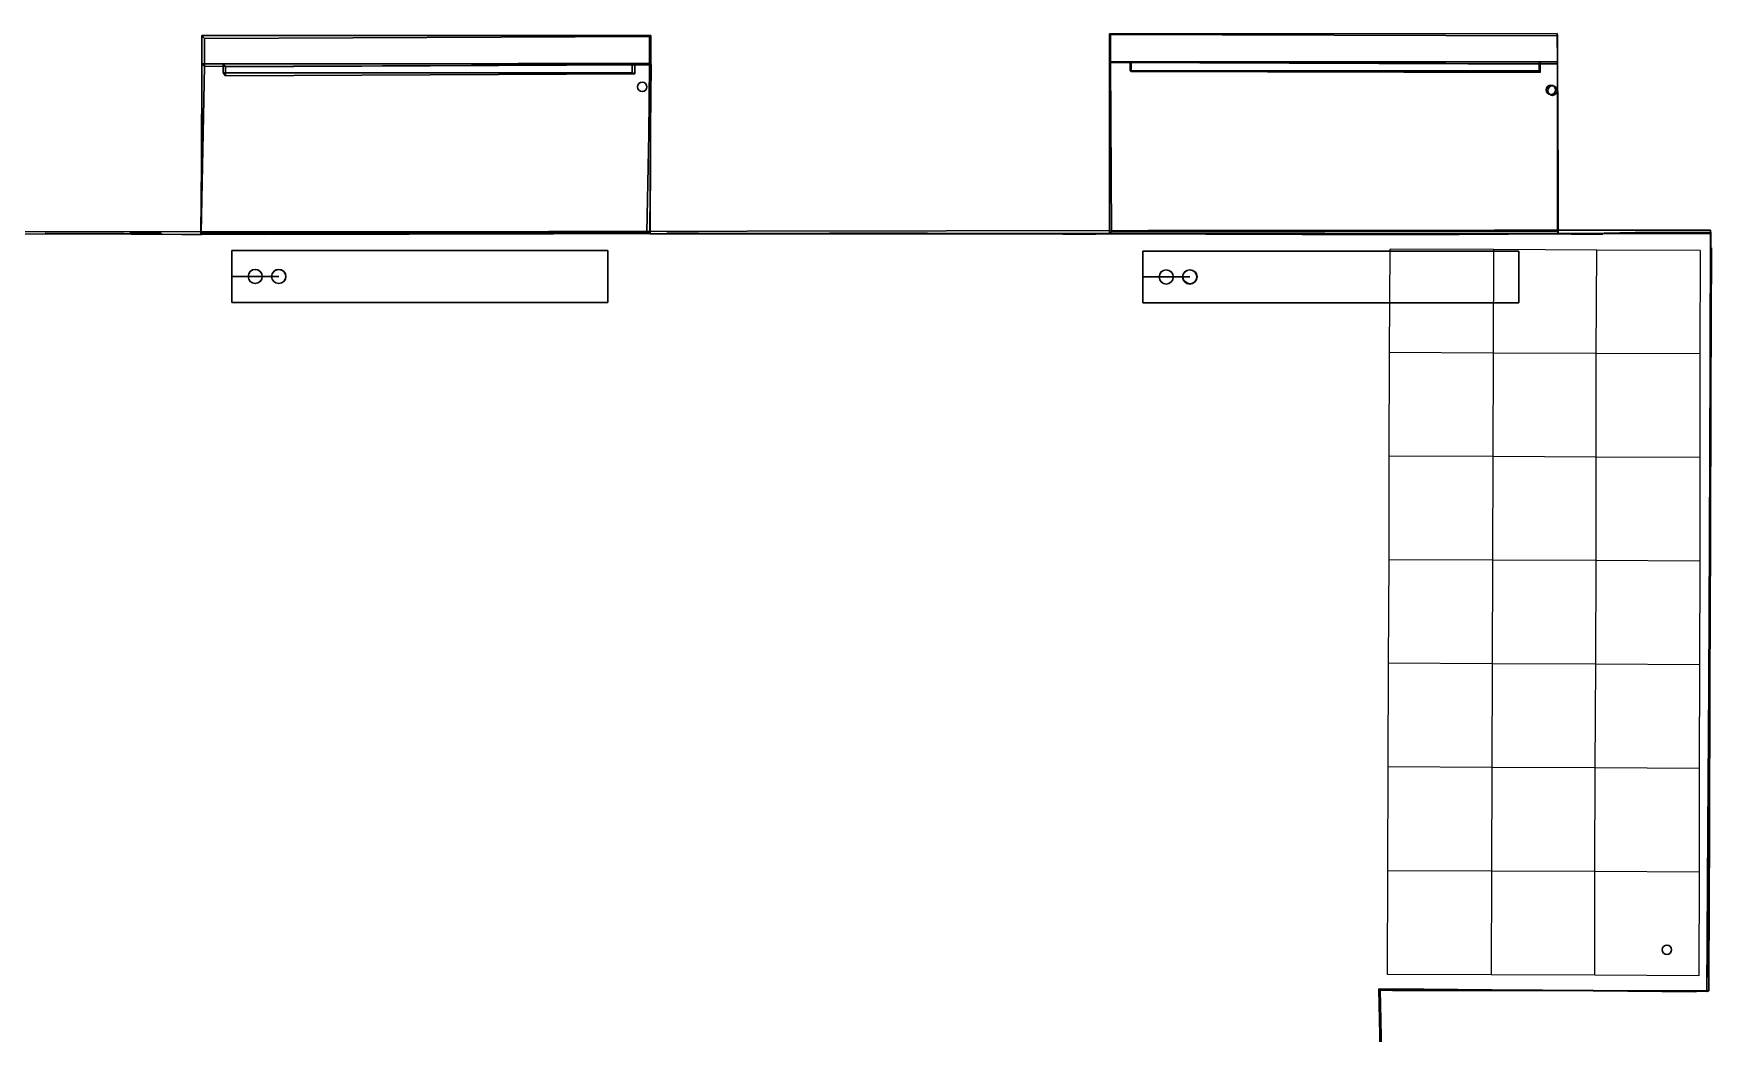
# Model space of a CAD drawing. Header units: millimetres. Extents: x -2075 to 3347, y -4061 to 425.
# Drawn here: x -243 to 3324, y -1701 to 425 of the extents above; entities that cross this region are included whole.
import ezdxf

# ---------------------------------------------------------------- set-up
doc = ezdxf.new("R2010")
doc.units = ezdxf.units.MM
doc.layers.add('LEICA_3DDISTO_SURFACESCAN', color=8, linetype='Continuous')
doc.layers.add('Сан. Тех. выводы', color=140, linetype='Continuous')
for name, color, linetype, lineweight in [('Линия СКАН', 1, 'Continuous', 30), ('Окно РАМА', 32, 'Continuous', 30), ('Подоконник', 30, 'Continuous', 30), ('ПОЛ', 3, 'Continuous', 30), ('ПОТОЛОК', 150, 'Continuous', 30), ('ПРОЕМЫ', 200, 'Continuous', 30), ('Радиатор', 2, 'Continuous', 30), ('Углы- Стены', 7, 'Continuous', 30), ('Электрика', 1, 'Continuous', 30)]:
    doc.layers.add(name, color=color, linetype=linetype, lineweight=lineweight)

msp = doc.modelspace()

# ---------------------------------------------------------------- linework, layer by layer
at = {"layer": 'LEICA_3DDISTO_SURFACESCAN'}
for p, q in [((2639.3, -253.3, 2932.3), (2640.5, -33.2, 2932.7)), ((2860.7, -34.1, 2932.8), (2640.5, -33.2, 2932.7)), ((2860.7, -34.1, 2932.8), (2859.6, -254.3, 2932.6)), ((3080, -35.3, 2931.9), (2860.7, -34.1, 2932.8)), ((3078.9, -255.3, 2931.8), (3080, -35.3, 2931.9)), ((3299.6, -36.3, 2931.6), (3080, -35.3, 2931.9)), ((3321.5, -30.9, 2907.1), (3320.9, -341, 2907)), ((3322.7, -30.6, 115.7), (3321.4, -340.9, 116)), ((3323.2, -30.5, 2598.2), (3321.5, -30.9, 2907.1)), ((3323.2, -30.5, 2598.2), (3321.8, -340.9, 2597.7)), ((3322.2, -30.8, 426.2), (3321.8, -340.9, 426)), ((3323.4, -30.5, 1046.5), (3322.2, -340.9, 1046.5)), ((3322.7, -30.6, 115.7), (3322.2, -30.8, 426.2)), ((3322.2, -30.8, 426.2), (3323, -30.6, 736.2)), ((3323, -30.6, 736.2), (3322.2, -340.9, 736.2)), ((3322.9, -30.6, 1977.4), (3322.2, -340.9, 1977.3)), ((3323.1, -30.6, 1667.2), (3322.3, -340.9, 1667.1)), ((3323.8, -30.4, 1356.9), (3322.5, -340.9, 1356.8)), ((3323.7, -30.4, 2288.2), (3322.5, -340.9, 2287.8)), ((3322.9, -30.6, 1977.4), (3323.7, -30.4, 2288.2)), ((3323.1, -30.6, 1667.2), (3322.9, -30.6, 1977.4)), ((3323, -30.6, 736.2), (3323.4, -30.5, 1046.5)), ((3323.8, -30.4, 1356.9), (3323.1, -30.6, 1667.2)), ((3323.7, -30.4, 2288.2), (3323.2, -30.5, 2598.2)), ((3323.4, -30.5, 1046.5), (3323.8, -30.4, 1356.9)), ((3299.6, -36.3, 2931.6), (3299.3, -256.3, 2932.1)), ((2638.8, -473.4, 2933), (2639.3, -253.3, 2932.3)), ((2859.6, -254.3, 2932.6), (2639.3, -253.3, 2932.3)), ((2859.6, -254.3, 2932.6), (2859.4, -474.4, 2933.4)), ((3078.9, -255.3, 2931.8), (2859.6, -254.3, 2932.6)), ((3299.3, -256.3, 2932.1), (3078.9, -255.3, 2931.8)), ((3079.1, -475.3, 2932.9), (3078.9, -255.3, 2931.8)), ((3299.3, -256.3, 2932.1), (3299.1, -476.3, 2932.8)), ((3321.4, -340.9, 116), (3319.6, -651, 116.7)), ((3321.8, -340.9, 426), (3320.2, -651, 426.4)), ((3320.9, -341, 2907), (3320.3, -651.1, 2907.1)), ((3322.2, -340.9, 736.2), (3320.7, -651.1, 736.4)), ((3320.9, -341, 2907), (3321.8, -340.9, 2597.7)), ((3321.8, -340.9, 2597.7), (3321.1, -651.1, 2597.6)), ((3322.5, -340.9, 2287.8), (3321.1, -651.1, 2287.3)), ((3322.2, -340.9, 1046.5), (3321.2, -651.2, 1046.5)), ((3322.2, -340.9, 1977.3), (3321.4, -651.2, 1977.3)), ((3321.8, -340.9, 426), (3321.4, -340.9, 116)), ((3322.3, -340.9, 1667.1), (3321.5, -651.2, 1667)), ((3322.5, -340.9, 1356.8), (3321.6, -651.2, 1356.8)), ((3321.8, -340.9, 2597.7), (3322.5, -340.9, 2287.8)), ((3322.2, -340.9, 736.2), (3321.8, -340.9, 426)), ((3322.5, -340.9, 2287.8), (3322.2, -340.9, 1977.3)), ((3322.2, -340.9, 1977.3), (3322.3, -340.9, 1667.1)), ((3322.5, -340.9, 1356.8), (3322.2, -340.9, 1046.5)), ((3322.2, -340.9, 1046.5), (3322.2, -340.9, 736.2)), ((3322.3, -340.9, 1667.1), (3322.5, -340.9, 1356.8)), ((2638.4, -693.6, 2933.7), (2638.8, -473.4, 2933)), ((2859.4, -474.4, 2933.4), (2638.8, -473.4, 2933)), ((2859.4, -474.4, 2933.4), (2858.1, -694.6, 2933)), ((3079.1, -475.3, 2932.9), (2859.4, -474.4, 2933.4)), ((3078.5, -695.5, 2933.3), (3079.1, -475.3, 2932.9)), ((3299.1, -476.3, 2932.8), (3079.1, -475.3, 2932.9)), ((3299.1, -476.3, 2932.8), (3298.8, -696.6, 2933.6)), ((3319.6, -651, 116.7), (3318.3, -960.8, 116.9)), ((3320.2, -651, 426.4), (3318.7, -960.9, 426.7)), ((3320.7, -651.1, 736.4), (3319.3, -961.1, 736.5)), ((3320.3, -651.1, 2907.1), (3319.4, -961.1, 2906.8)), ((3319.6, -651, 116.7), (3320.2, -651, 426.4)), ((3321.2, -651.2, 1046.5), (3319.7, -961.1, 1046.6)), ((3321.5, -651.2, 1667), (3319.9, -961.2, 1666.8)), ((3321.4, -651.2, 1977.3), (3320, -961.2, 1977)), ((3321.6, -651.2, 1356.8), (3320.1, -961.2, 1356.7)), ((3320.2, -651, 426.4), (3320.7, -651.1, 736.4)), ((3321.1, -651.1, 2597.6), (3320.2, -961.2, 2597.3)), ((3321.1, -651.1, 2597.6), (3320.3, -651.1, 2907.1)), ((3321.1, -651.1, 2287.3), (3320.5, -961.3, 2287.4)), ((3320.7, -651.1, 736.4), (3321.2, -651.2, 1046.5)), ((3321.4, -651.2, 1977.3), (3321.1, -651.1, 2287.3)), ((3321.1, -651.1, 2287.3), (3321.1, -651.1, 2597.6)), ((3321.2, -651.2, 1046.5), (3321.6, -651.2, 1356.8)), ((3321.5, -651.2, 1667), (3321.4, -651.2, 1977.3)), ((3321.6, -651.2, 1356.8), (3321.5, -651.2, 1667)), ((2637.3, -913.8, 2933.6), (2638.4, -693.6, 2933.7)), ((2858.1, -694.6, 2933), (2638.4, -693.6, 2933.7)), ((2858.1, -694.6, 2933), (2857.7, -914.9, 2933.8)), ((3078.5, -695.5, 2933.3), (2858.1, -694.6, 2933)), ((3078.3, -915.9, 2934.1), (3078.5, -695.5, 2933.3)), ((3298.8, -696.6, 2933.6), (3078.5, -695.5, 2933.3)), ((3298.8, -696.6, 2933.6), (3298.2, -916.9, 2933.8)), ((2636.5, -1134.1, 2933.9), (2637.3, -913.8, 2933.6)), ((2857.7, -914.9, 2933.8), (2637.3, -913.8, 2933.6)), ((2857.7, -914.9, 2933.8), (2856.9, -1135.2, 2933.9)), ((3078.3, -915.9, 2934.1), (2857.7, -914.9, 2933.8)), ((3076.5, -1136, 2933.3), (3078.3, -915.9, 2934.1)), ((3298.2, -916.9, 2933.8), (3078.3, -915.9, 2934.1)), ((3298.2, -916.9, 2933.8), (3297.4, -1137.1, 2934)), ((3318.3, -960.8, 116.9), (3316.2, -1270.1, 117.7)), ((3318.7, -960.9, 426.7), (3316.5, -1270.2, 427.3)), ((3319.3, -961.1, 736.5), (3317.3, -1270.5, 736.8)), ((3320.1, -961.2, 1356.7), (3318.1, -1270.9, 1356.5)), ((3318.7, -960.9, 426.7), (3318.3, -960.8, 116.9)), ((3319.7, -961.1, 1046.6), (3318.6, -1271, 1046.6)), ((3319.9, -961.2, 1666.8), (3318.6, -1271, 1666.6)), ((3319.3, -961.1, 736.5), (3318.7, -960.9, 426.7)), ((3319.4, -961.1, 2906.8), (3318.9, -1271.2, 2906.9)), ((3320.2, -961.2, 2597.3), (3319.1, -1271.2, 2597)), ((3319.7, -961.1, 1046.6), (3319.3, -961.1, 736.5)), ((3320, -961.2, 1977), (3319.3, -1271.3, 1976.9)), ((3319.4, -961.1, 2906.8), (3320.2, -961.2, 2597.3)), ((3320.5, -961.3, 2287.4), (3319.5, -1271.4, 2287.1)), ((3320.1, -961.2, 1356.7), (3319.7, -961.1, 1046.6)), ((3320, -961.2, 1977), (3319.9, -961.2, 1666.8)), ((3319.9, -961.2, 1666.8), (3320.1, -961.2, 1356.7)), ((3320.5, -961.3, 2287.4), (3320, -961.2, 1977)), ((3320.2, -961.2, 2597.3), (3320.5, -961.3, 2287.4)), ((2635.8, -1354.6, 2934.2), (2636.5, -1134.1, 2933.9)), ((2856.9, -1135.2, 2933.9), (2636.5, -1134.1, 2933.9)), ((2856.9, -1135.2, 2933.9), (2856, -1355.5, 2934.1)), ((3076.5, -1136, 2933.3), (2856.9, -1135.2, 2933.9)), ((3076, -1356.3, 2933.7), (3076.5, -1136, 2933.3)), ((3297.4, -1137.1, 2934), (3076.5, -1136, 2933.3)), ((3297.4, -1137.1, 2934), (3297.4, -1357.9, 2934.8)), ((3316.2, -1270.1, 117.7), (3314, -1578.8, 118.5)), ((3316.5, -1270.2, 427.3), (3314.6, -1579.1, 427.7)), ((3317.3, -1270.5, 736.8), (3315.6, -1579.7, 736.9)), ((3316.2, -1270.1, 117.7), (3316.5, -1270.2, 427.3)), ((3316.5, -1270.2, 427.3), (3317.3, -1270.5, 736.8)), ((3318.6, -1271, 1046.6), (3316.9, -1580.4, 1046.6)), ((3318.1, -1270.9, 1356.5), (3317, -1580.5, 1356.4)), ((3317.3, -1270.5, 736.8), (3318.6, -1271, 1046.6)), ((3318.6, -1271, 1666.6), (3317.5, -1580.7, 1666.4)), ((3318.6, -1271, 1046.6), (3318.1, -1270.9, 1356.5)), ((3318.1, -1270.9, 1356.5), (3318.6, -1271, 1666.6)), ((3318.9, -1271.2, 2906.9), (3318.2, -1581.1, 2906.8)), ((3319.3, -1271.3, 1976.9), (3318.4, -1581.2, 1976.8)), ((3319.5, -1271.4, 2287.1), (3318.5, -1581.3, 2286.9)), ((3318.6, -1271, 1666.6), (3319.3, -1271.3, 1976.9)), ((3319.1, -1271.2, 2597), (3318.6, -1581.4, 2597)), ((3319.1, -1271.2, 2597), (3318.9, -1271.2, 2906.9)), ((3319.5, -1271.4, 2287.1), (3319.1, -1271.2, 2597)), ((3319.3, -1271.3, 1976.9), (3319.5, -1271.4, 2287.1)), ((2635.1, -1575.1, 2934.5), (2635.8, -1354.6, 2934.2)), ((2635.1, -1575.1, 2934.5), (2635.8, -1354.6, 2934.2)), ((2856, -1355.5, 2934.1), (2635.8, -1354.6, 2934.2)), ((2856, -1355.5, 2934.1), (2855.3, -1576, 2934.5)), ((2856, -1355.5, 2934.1), (2855.3, -1576, 2934.5)), ((3076, -1356.3, 2933.7), (2856, -1355.5, 2934.1)), ((3075.7, -1577, 2934.5), (3076, -1356.3, 2933.7)), ((3297.4, -1357.9, 2934.8), (3076, -1356.3, 2933.7)), ((3297.4, -1357.9, 2934.8), (3296.7, -1578.4, 2935.2)), ((2855.3, -1576, 2934.5), (2635.1, -1575.1, 2934.5)), ((2855.3, -1576, 2934.5), (2635.1, -1575.1, 2934.5)), ((3075.7, -1577, 2934.5), (2855.3, -1576, 2934.5)), ((3075.7, -1577, 2934.5), (2855.3, -1576, 2934.5)), ((3296.7, -1578.4, 2935.2), (3075.7, -1577, 2934.5)), ((3314.6, -1579.1, 427.7), (3314, -1578.8, 118.5)), ((3315.6, -1579.7, 736.9), (3314.6, -1579.1, 427.7)), ((3316.9, -1580.4, 1046.6), (3315.6, -1579.7, 736.9)), ((3317, -1580.5, 1356.4), (3316.9, -1580.4, 1046.6)), ((3317.5, -1580.7, 1666.4), (3317, -1580.5, 1356.4)), ((3318.4, -1581.2, 1976.8), (3317.5, -1580.7, 1666.4)), ((3318.2, -1581.1, 2906.8), (3318.6, -1581.4, 2597)), ((3318.5, -1581.3, 2286.9), (3318.4, -1581.2, 1976.8)), ((3318.6, -1581.4, 2597), (3318.5, -1581.3, 2286.9)), ((2640, -1606, 333.1), (2640, -1605.9, 118.8)), ((2640, -1605.9, 118.8), (2856.5, -1608, 117.4)), ((2640, -1606, 333.1), (2640, -1605.9, 118.8)), ((2640, -1605.9, 118.8), (2856.5, -1608, 117.4)), ((2640.5, -1606.4, 547.2), (2640, -1606, 333.1)), ((2856.4, -1608, 332), (2640, -1606, 333.1)), ((2640.5, -1606.4, 547.2), (2640, -1606, 333.1)), ((2856.4, -1608, 332), (2640, -1606, 333.1)), ((2640.5, -1606.4, 976.1), (2640.3, -1606.3, 761.7)), ((2856.8, -1608.2, 761.3), (2640.3, -1606.3, 761.7)), ((2640.3, -1606.3, 761.7), (2640.5, -1606.4, 547.2)), ((2640.5, -1606.4, 976.1), (2640.3, -1606.3, 761.7)), ((2856.8, -1608.2, 761.3), (2640.3, -1606.3, 761.7)), ((2640.3, -1606.3, 761.7), (2640.5, -1606.4, 547.2)), ((2641, -1606.8, 1190.5), (2640.5, -1606.4, 976.1)), ((2640.5, -1606.4, 976.1), (2856.9, -1608.4, 975.9)), ((2640.5, -1606.4, 547.2), (2856.5, -1608, 546.6)), ((2641, -1606.8, 1190.5), (2640.5, -1606.4, 976.1)), ((2640.5, -1606.4, 976.1), (2856.9, -1608.4, 975.9)), ((2640.5, -1606.4, 547.2), (2856.5, -1608, 546.6)), ((2641.1, -1606.9, 1405.1), (2641, -1606.8, 1190.5)), ((2857.3, -1608.6, 1190.7), (2641, -1606.8, 1190.5)), ((2641.1, -1606.9, 1405.1), (2641, -1606.8, 1190.5)), ((2857.3, -1608.6, 1190.7), (2641, -1606.8, 1190.5)), ((2641.4, -1607.2, 1619.7), (2641.1, -1606.9, 1405.1)), ((2641.1, -1606.9, 1405.1), (2857.4, -1608.7, 1405.5)), ((2641.4, -1607.2, 1619.7), (2641.1, -1606.9, 1405.1)), ((2641.1, -1606.9, 1405.1), (2857.4, -1608.7, 1405.5)), ((2641.7, -1607.4, 1834.4), (2641.4, -1607.2, 1619.7)), ((2857.4, -1608.6, 1620.2), (2641.4, -1607.2, 1619.7)), ((2641.7, -1607.4, 1834.4), (2641.4, -1607.2, 1619.7)), ((2857.4, -1608.6, 1620.2), (2641.4, -1607.2, 1619.7)), ((2642.1, -1607.8, 2049.4), (2641.7, -1607.4, 1834.4)), ((2641.7, -1607.4, 1834.4), (2858.3, -1609.3, 1835.3)), ((2642.1, -1607.8, 2049.4), (2641.7, -1607.4, 1834.4)), ((2641.7, -1607.4, 1834.4), (2858.3, -1609.3, 1835.3)), ((2642.7, -1608.3, 2264.5), (2642.1, -1607.8, 2049.4)), ((2857.9, -1609, 2050), (2642.1, -1607.8, 2049.4)), ((2642.7, -1608.3, 2264.5), (2642.1, -1607.8, 2049.4)), ((2857.9, -1609, 2050), (2642.1, -1607.8, 2049.4)), ((2643.8, -1609.2, 2480.4), (2642.7, -1608.3, 2264.5)), ((2642.7, -1608.3, 2264.5), (2858.2, -1609.3, 2265.2)), ((2643.8, -1609.2, 2480.4), (2642.7, -1608.3, 2264.5)), ((2642.7, -1608.3, 2264.5), (2858.2, -1609.3, 2265.2)), ((2643.6, -1609, 2910.1), (2643.2, -1608.7, 2694.7)), ((2643.2, -1608.7, 2694.7), (2858.2, -1609.3, 2694.8)), ((2643.2, -1608.7, 2694.7), (2643.8, -1609.2, 2480.4)), ((2643.6, -1609, 2910.1), (2643.2, -1608.7, 2694.7)), ((2643.2, -1608.7, 2694.7), (2858.2, -1609.3, 2694.8)), ((2643.2, -1608.7, 2694.7), (2643.8, -1609.2, 2480.4)), ((2858.5, -1609.5, 2910), (2643.6, -1609, 2910.1)), ((2858.5, -1609.5, 2910), (2643.6, -1609, 2910.1)), ((2858.3, -1609.3, 2480), (2643.8, -1609.2, 2480.4)), ((2858.3, -1609.3, 2480), (2643.8, -1609.2, 2480.4)), ((2856.5, -1608, 546.6), (2856.4, -1608, 332)), ((3072.7, -1609.5, 331.4), (2856.4, -1608, 332)), ((2856.4, -1608, 332), (2856.5, -1608, 117.4)), ((2856.5, -1608, 546.6), (2856.4, -1608, 332)), ((3072.7, -1609.5, 331.4), (2856.4, -1608, 332)), ((2856.4, -1608, 332), (2856.5, -1608, 117.4)), ((2856.8, -1608.2, 761.3), (2856.5, -1608, 546.6)), ((2856.5, -1608, 546.6), (3072.6, -1609.4, 546.2)), ((2856.5, -1608, 117.4), (3072.6, -1609.5, 116.5)), ((2856.8, -1608.2, 761.3), (2856.5, -1608, 546.6)), ((2856.5, -1608, 546.6), (3072.6, -1609.4, 546.2)), ((2856.5, -1608, 117.4), (3072.6, -1609.5, 116.5)), ((2856.9, -1608.4, 975.9), (2856.8, -1608.2, 761.3)), ((3072.8, -1609.6, 761), (2856.8, -1608.2, 761.3)), ((2856.9, -1608.4, 975.9), (2856.8, -1608.2, 761.3)), ((3072.8, -1609.6, 761), (2856.8, -1608.2, 761.3)), ((2857.3, -1608.6, 1190.7), (2856.9, -1608.4, 975.9)), ((2856.9, -1608.4, 975.9), (3073.3, -1609.9, 975.8)), ((2857.3, -1608.6, 1190.7), (2856.9, -1608.4, 975.9)), ((2856.9, -1608.4, 975.9), (3073.3, -1609.9, 975.8)), ((2857.4, -1608.7, 1405.5), (2857.3, -1608.6, 1190.7)), ((3073.8, -1610.2, 1190.7), (2857.3, -1608.6, 1190.7)), ((2857.4, -1608.7, 1405.5), (2857.3, -1608.6, 1190.7)), ((3073.8, -1610.2, 1190.7), (2857.3, -1608.6, 1190.7)), ((2858.3, -1609.3, 1835.3), (2857.4, -1608.6, 1620.2)), ((3073, -1609.7, 1620.4), (2857.4, -1608.6, 1620.2)), ((2857.4, -1608.6, 1620.2), (2857.4, -1608.7, 1405.5)), ((2858.3, -1609.3, 1835.3), (2857.4, -1608.6, 1620.2)), ((3073, -1609.7, 1620.4), (2857.4, -1608.6, 1620.2)), ((2857.4, -1608.6, 1620.2), (2857.4, -1608.7, 1405.5)), ((2857.4, -1608.7, 1405.5), (3073.7, -1610.1, 1405.7)), ((2857.4, -1608.7, 1405.5), (3073.7, -1610.1, 1405.7)), ((2858.2, -1609.3, 2265.2), (2857.9, -1609, 2050)), ((3073.1, -1609.8, 2050.3), (2857.9, -1609, 2050)), ((2857.9, -1609, 2050), (2858.3, -1609.3, 1835.3)), ((2858.2, -1609.3, 2265.2), (2857.9, -1609, 2050)), ((3073.1, -1609.8, 2050.3), (2857.9, -1609, 2050)), ((2857.9, -1609, 2050), (2858.3, -1609.3, 1835.3)), ((2858.5, -1609.5, 2910), (2858.2, -1609.3, 2694.8)), ((2858.2, -1609.3, 2694.8), (3073.3, -1609.9, 2695)), ((2858.2, -1609.3, 2694.8), (2858.3, -1609.3, 2480)), ((2858.3, -1609.3, 2480), (2858.2, -1609.3, 2265.2)), ((2858.2, -1609.3, 2265.2), (3073.4, -1610, 2265.4)), ((2858.5, -1609.5, 2910), (2858.2, -1609.3, 2694.8)), ((2858.2, -1609.3, 2694.8), (3073.3, -1609.9, 2695)), ((2858.2, -1609.3, 2694.8), (2858.3, -1609.3, 2480)), ((2858.3, -1609.3, 2480), (2858.2, -1609.3, 2265.2)), ((2858.2, -1609.3, 2265.2), (3073.4, -1610, 2265.4)), ((3073.3, -1609.9, 2480.1), (2858.3, -1609.3, 2480)), ((2858.3, -1609.3, 1835.3), (3073.3, -1609.9, 1835.5)), ((3073.3, -1609.9, 2480.1), (2858.3, -1609.3, 2480)), ((2858.3, -1609.3, 1835.3), (3073.3, -1609.9, 1835.5)), ((3073.1, -1609.8, 2909.7), (2858.5, -1609.5, 2910)), ((3073.1, -1609.8, 2909.7), (2858.5, -1609.5, 2910)), ((3072.8, -1609.6, 761), (3072.6, -1609.4, 546.2)), ((3072.6, -1609.4, 546.2), (3291.5, -1612.2, 545.1)), ((3072.6, -1609.4, 546.2), (3072.7, -1609.5, 331.4)), ((3072.7, -1609.5, 331.4), (3072.6, -1609.5, 116.5)), ((3072.6, -1609.5, 116.5), (3290.4, -1611.6, 115.1)), ((3290.4, -1611.6, 330.2), (3072.7, -1609.5, 331.4)), ((3073.3, -1609.9, 975.8), (3072.8, -1609.6, 761)), ((3291, -1612, 760.5), (3072.8, -1609.6, 761)), ((3073.3, -1609.9, 1835.5), (3073, -1609.7, 1620.4)), ((3290.6, -1611.7, 1621.1), (3073, -1609.7, 1620.4)), ((3073, -1609.7, 1620.4), (3073.7, -1610.1, 1405.7)), ((3288, -1610.2, 2909.7), (3073.1, -1609.8, 2909.7)), ((3073.1, -1609.8, 2909.7), (3073.3, -1609.9, 2695)), ((3073.4, -1610, 2265.4), (3073.1, -1609.8, 2050.3)), ((3289.5, -1611.1, 2051), (3073.1, -1609.8, 2050.3)), ((3073.1, -1609.8, 2050.3), (3073.3, -1609.9, 1835.5)), ((3073.3, -1609.9, 2695), (3288.2, -1610.3, 2695)), ((3073.3, -1609.9, 2695), (3073.3, -1609.9, 2480.1)), ((3288.3, -1610.4, 2480.2), (3073.3, -1609.9, 2480.1)), ((3073.3, -1609.9, 2480.1), (3073.4, -1610, 2265.4)), ((3073.3, -1609.9, 1835.5), (3290.6, -1611.8, 1836.3)), ((3073.8, -1610.2, 1190.7), (3073.3, -1609.9, 975.8)), ((3073.3, -1609.9, 975.8), (3290, -1611.4, 975.7)), ((3073.4, -1610, 2265.4), (3289, -1610.8, 2265.7)), ((3073.7, -1610.1, 1405.7), (3290.8, -1611.9, 1406)), ((3073.7, -1610.1, 1405.7), (3073.8, -1610.2, 1190.7)), ((3290.8, -1611.8, 1190.9), (3073.8, -1610.2, 1190.7)), ((3288, -1610.2, 2909.7), (3288.2, -1610.3, 2695)), ((3288.2, -1610.3, 2695), (3288.3, -1610.4, 2480.2)), ((3288.3, -1610.4, 2480.2), (3289, -1610.8, 2265.7)), ((3289, -1610.8, 2265.7), (3289.5, -1611.1, 2051)), ((3289.5, -1611.1, 2051), (3290.6, -1611.8, 1836.3)), ((3290.8, -1611.8, 1190.9), (3290, -1611.4, 975.7)), ((3290, -1611.4, 975.7), (3291, -1612, 760.5)), ((3291.5, -1612.2, 545.1), (3290.4, -1611.6, 330.2)), ((3290.4, -1611.6, 330.2), (3290.4, -1611.6, 115.1)), ((3290.6, -1611.8, 1836.3), (3290.6, -1611.7, 1621.1)), ((3290.6, -1611.7, 1621.1), (3290.8, -1611.9, 1406)), ((3290.8, -1611.9, 1406), (3290.8, -1611.8, 1190.9)), ((3291, -1612, 760.5), (3291.5, -1612.2, 545.1))]:
    msp.add_line(p, q, dxfattribs=at)
at = {"layer": 'Линия СКАН'}
for p, q in [((114.3, 349.7, 740), (114.3, 358.7, 740)), ((1069.5, 359.4, 740), (1068.1, 222, 740)), ((2044.4, 240.1, 740), (2044, 363.5, 740)), ((2996.4, 363.8, 740), (2996.7, 241.2, 740)), ((114, 245.7, 740), (114.3, 349.7, 740)), ((113.4, 140.6, 740), (114, 245.7, 740)), ((1068.1, 222, 740), (1067.5, 93.1, 740)), ((2043.9, 118.5, 740), (2044.4, 240.1, 740)), ((2996.7, 241.2, 740), (2998.2, 114.5, 740)), ((112.8, 65.9, 740), (113.4, 140.6, 740)), ((2043.9, -1.1, 740), (2043.9, 118.5, 740)), ((2998.2, 114.5, 740), (2997.5, -1.5, 740)), ((1067.5, 93.1, 740), (1067, -0.8, 740)), ((112.6, -3.1, 740), (112.8, 65.9, 740)), ((-218.9, 0.4, 740), (-51.4, 0.1, 740)), ((-51.4, 0.1, 740), (112.6, -3.1, 740)), ((2997.5, -1.5, 740), (3161.9, 2.3, 740)), ((3161.9, 2.3, 740), (3322.1, 2.8, 740)), ((3322.1, 2.8, 740), (3322.3, -113.6, 740)), ((1067, -0.8, 740), (1217.6, -0.8, 740)), ((1217.6, -0.8, 740), (1392, -0.7, 740)), ((1392, -0.7, 740), (1567.9, -0.6, 740)), ((1567.9, -0.6, 740), (1758, -0.6, 740)), ((1758, -0.6, 740), (1935.5, -0.6, 740)), ((1935.5, -0.6, 740), (2043.9, -1.1, 740)), ((3322.3, -113.6, 740), (3321.6, -193.2, 740))]:
    msp.add_line(p, q, dxfattribs=at)
at = {"layer": 'Окно РАМА'}
for p, q in [((114.4, 420.8, 740), (114.3, 360.8, 740)), ((1069.1, 420.8, 740), (114.4, 420.8, 740)), ((114.4, 420.8, 740), (119.7, 414.5, 2726.9)), ((1065.8, 418.3, 2726.9), (119.7, 414.5, 2726.9)), ((119.7, 414.5, 2726.9), (119.7, 354.5, 2726.9)), ((1069.1, 420.8, 740), (1065.8, 418.3, 2726.9)), ((1065.8, 358.3, 2726.9), (1065.8, 418.3, 2726.9)), ((1069.1, 360.8, 740), (1069.1, 420.8, 740)), ((2044.2, 424.5, 737), (2996.1, 424.9, 737)), ((2044.2, 364.5, 737), (2044.2, 424.5, 737)), ((2046.4, 423, 2732), (2044.2, 424.5, 737)), ((2046.4, 423, 2732), (2996.4, 420.1, 2732)), ((2046.4, 363, 2732), (2046.4, 423, 2732)), ((2996.1, 424.9, 737), (2996.2, 364.9, 737)), ((2996.1, 424.9, 737), (2996.4, 420.1, 2732)), ((2996.4, 420.1, 2732), (2996.4, 360.1, 2732)), ((114.3, 360.8, 740), (1069.1, 360.8, 740)), ((119.7, 354.5, 2726.9), (114.3, 360.8, 740)), ((119.7, 354.5, 2726.9), (1065.8, 358.3, 2726.9)), ((159.5, 360.5, 794), (1029.5, 360.5, 794)), ((159.5, 341.5, 794), (159.5, 360.5, 794)), ((159.5, 360.5, 794), (164.8, 354.2, 2200)), ((164.8, 354.2, 2200), (1035, 358.4, 2200)), ((1029.5, 360.5, 794), (1029.5, 341.5, 794)), ((1029.5, 360.5, 794), (1035, 358.4, 2200)), ((1035, 358.4, 2200), (1035, 339.4, 2200)), ((1069.1, 360.8, 740), (1065.8, 358.3, 2726.9)), ((2996.2, 364.9, 737), (2044.2, 364.5, 737)), ((2044.2, 364.5, 737), (2046.4, 363, 2732)), ((2996.4, 360.1, 2732), (2046.4, 363, 2732)), ((2087.7, 364.5, 790), (2957.7, 364.5, 790)), ((2087.7, 345.5, 790), (2087.7, 364.5, 790)), ((2087.7, 364.5, 790), (2089.9, 363, 2198)), ((2089.9, 363, 2198), (2959.9, 360.8, 2198)), ((2089.9, 344, 2198), (2089.9, 363, 2198)), ((2957.7, 364.5, 790), (2957.7, 345.5, 790)), ((2957.7, 364.5, 790), (2959.9, 360.8, 2198)), ((2959.9, 360.8, 2198), (2959.9, 341.8, 2198)), ((2996.4, 360.1, 2732), (2996.2, 364.9, 737)), ((1029.5, 341.5, 794), (159.5, 341.5, 794)), ((164.8, 335.2, 2200), (159.5, 341.5, 794)), ((164.8, 335.2, 2200), (164.8, 354.2, 2200)), ((1035, 339.4, 2200), (164.8, 335.2, 2200)), ((1035, 339.4, 2200), (1029.5, 341.5, 794)), ((2957.7, 345.5, 790), (2087.7, 345.5, 790)), ((2089.9, 344, 2198), (2087.7, 345.5, 790)), ((2959.9, 341.8, 2198), (2089.9, 344, 2198)), ((2959.9, 341.8, 2198), (2957.7, 345.5, 790))]:
    msp.add_line(p, q, dxfattribs=at)
at = {"layer": 'Подоконник'}
for p, q in [((113.4, 147.4, 718.3), (114.3, 360.8, 719.1)), ((114.3, 360.8, 719.1), (787, 360.9, 719.6)), ((787, 360.9, 719.6), (1069.1, 360.9, 719)), ((1069.1, 360.9, 719), (1067.2, -0.3, 718.1)), ((2043.9, -0.8, 720.3), (2044.2, 364.5, 719.2)), ((2044.2, 364.5, 719.2), (2525.4, 364.8, 718.9)), ((2525.4, 364.8, 718.9), (2996.2, 364.9, 715.5)), ((2996.2, 364.9, 715.5), (2998, 114.9, 715.5)), ((112.4, -1.7, 718.3), (113.4, 147.4, 718.3)), ((2998, 114.9, 715.5), (2997.7, -1, 717.3)), ((890.1, 0.5, 718.8), (625.2, -0.5, 719)), ((1067.2, -0.3, 718.1), (890.1, 0.5, 718.8)), ((394.8, -0.9, 719.2), (112.4, -1.7, 718.3)), ((625.2, -0.5, 719), (394.8, -0.9, 719.2)), ((2454, -2.6, 719.2), (2043.9, -0.8, 720.3)), ((2787.3, -2.4, 718.1), (2454, -2.6, 719.2)), ((2997.7, -1, 717.3), (2787.3, -2.4, 718.1))]:
    msp.add_line(p, q, dxfattribs=at)
at = {"layer": 'ПОЛ'}
for p, q in [((248.7, -2.2), (1167.9, 0.1)), ((1167.9, 0.1), (1821.2, -0.5)), ((1821.2, -0.5), (2404.1, 0.1)), ((2404.1, 0.1), (2960.6, -0.3)), ((-528.3, -0.8), (248.7, -2.2)), ((2960.6, -0.3), (3322.6, -0.1)), ((3322.6, -0.1), (3322, -201.8)), ((3322, -201.8), (3320.6, -469.4)), ((3320.6, -469.4), (3319.6, -651)), ((3319.6, -651), (3318.3, -960.8)), ((3318.3, -960.8), (3316.2, -1270.1)), ((3316.2, -1270.1), (3313.8, -1611.7)), ((2856.5, -1608), (2616.7, -1605.7)), ((2616.7, -1605.7), (2619.4, -1736.7)), ((3072.6, -1609.5), (2856.5, -1608)), ((3313.8, -1611.7), (3072.6, -1609.5))]:
    msp.add_line(p, q, dxfattribs=at)
at = {"layer": 'ПОТОЛОК'}
for p, q in [((-300.1, 3.1, 2931.7), (851.4, 4.3, 2932.7)), ((851.4, 4.3, 2932.7), (1696.5, 5.7, 2933.1)), ((1696.5, 5.7, 2933.1), (2126.5, 6.2, 2932.7)), ((2126.5, 6.2, 2932.7), (2635.9, 6.3, 2932.7)), ((2635.9, 6.3, 2932.7), (2862.4, 6.6, 2932.8)), ((2862.4, 6.6, 2932.8), (3081.9, 7, 2931.9)), ((3081.9, 7, 2931.9), (3321.5, 6.9, 2931.6)), ((3321.5, 6.9, 2931.6), (3321.1, -261.3, 2932.1)), ((3321.1, -261.3, 2932.1), (3320.7, -478.5, 2932.8)), ((3320.7, -478.5, 2932.8), (3320.2, -699.9, 2933.6)), ((3320.2, -699.9, 2933.6), (3319.7, -920.6, 2933.8)), ((3319.7, -920.6, 2933.8), (3319.1, -1136.6, 2934)), ((3319.1, -1136.6, 2934), (3318.7, -1359.1, 2934.8)), ((3318.7, -1359.1, 2934.8), (3318.3, -1610.1, 2935.2)), ((2645.6, -1609.1, 2934.5), (2619.4, -1608.8, 2934.5)), ((2619.4, -1608.8, 2934.5), (2621, -1672.2, 2934.7)), ((2852.1, -1609.5, 2934.5), (2645.6, -1609.1, 2934.5)), ((3072.1, -1609.8, 2934.5), (2852.1, -1609.5, 2934.5)), ((3318.3, -1610.1, 2935.2), (3072.1, -1609.8, 2934.5)), ((2621, -1672.2, 2934.7), (2626.6, -1938.5, 2934.7))]:
    msp.add_line(p, q, dxfattribs=at)
at = {"layer": 'ПРОЕМЫ'}
for p, q in [((119.7, 354.5, 2726.9), (1065.9, 358.4, 2724.3)), ((1065.9, 358.4, 2724.3), (1064.9, 210.7, 2727.3)), ((2048.6, 3.6, 2728.8), (2046.4, 363, 2732)), ((2046.4, 363, 2732), (2996.3, 360.2, 2728.2)), ((2996.3, 360.2, 2728.2), (2996.2, 4.9, 2730.8)), ((112.7, 1.7, 2729.3), (119.7, 354.5, 2726.9)), ((1064.9, 210.7, 2727.3), (1060.7, 2.7, 2729.4)), ((112.4, -1.7, 718.3), (112.7, 1.7, 2729.3)), ((540.8, 1.5, 2728.4), (112.7, 1.7, 2729.3)), ((1060.7, 2.7, 2729.4), (540.8, 1.5, 2728.4)), ((1060.7, 2.7, 2729.4), (1067.2, -0.3, 718.1)), ((2043.9, -0.8, 720.3), (2048.6, 3.6, 2728.8)), ((2502.1, 3.8, 2729.6), (2048.6, 3.6, 2728.8)), ((2996.2, 4.9, 2730.8), (2502.1, 3.8, 2729.6)), ((2996.2, 4.9, 2730.8), (2997.7, -1, 717.3))]:
    msp.add_line(p, q, dxfattribs=at)
at = {"layer": 'Радиатор'}
for p, q in [((177.8, -36.5, 112.5), (177.8, -36.5, 647.5)), ((177.8, -36.5, 112.5), (977.8, -36.5, 112.5)), ((177.8, -146.5, 112.5), (177.8, -36.5, 112.5)), ((177.8, -36.5, 647.5), (977.8, -36.5, 647.5)), ((177.8, -146.5, 647.5), (177.8, -36.5, 647.5)), ((977.8, -36.5, 112.5), (977.8, -36.5, 647.5)), ((977.8, -36.5, 112.5), (977.8, -146.5, 112.5)), ((977.8, -36.5, 647.5), (977.8, -146.5, 647.5)), ((2114.6, -37.6, 107.7), (2114.6, -37.6, 642.7)), ((2114.6, -37.6, 107.7), (2914.6, -37.6, 107.7)), ((2114.6, -147.6, 107.7), (2114.6, -37.6, 107.7)), ((2114.6, -37.6, 642.7), (2914.6, -37.6, 642.7)), ((2114.6, -147.6, 642.7), (2114.6, -37.6, 642.7)), ((2914.6, -37.6, 107.7), (2914.6, -37.6, 642.7)), ((2914.6, -37.6, 107.7), (2914.6, -147.6, 107.7)), ((2914.6, -37.6, 642.7), (2914.6, -147.6, 642.7)), ((177.8, -91.5, 112.5), (227.8, -91.5, 112.5)), ((177.8, -91.5, 112.5), (277.8, -91.5, 112.5)), ((227.8, -91.5, 112.5), (227.8, -91.5, 97.5)), ((277.8, -91.5, 112.5), (277.8, -91.5, 97.5)), ((2114.6, -92.6, 107.7), (2164.6, -92.6, 107.7)), ((2114.6, -92.6, 107.7), (2214.6, -92.6, 107.7)), ((2164.6, -92.6, 107.7), (2164.6, -92.6, 92.7)), ((2214.6, -92.6, 107.7), (2214.6, -92.6, 92.7)), ((177.8, -146.5, 647.5), (177.8, -146.5, 112.5)), ((977.8, -146.5, 112.5), (177.8, -146.5, 112.5)), ((977.8, -146.5, 647.5), (177.8, -146.5, 647.5)), ((977.8, -146.5, 112.5), (977.8, -146.5, 647.5)), ((2114.6, -147.6, 642.7), (2114.6, -147.6, 107.7)), ((2914.6, -147.6, 107.7), (2114.6, -147.6, 107.7)), ((2914.6, -147.6, 642.7), (2114.6, -147.6, 642.7)), ((2914.6, -147.6, 107.7), (2914.6, -147.6, 642.7))]:
    msp.add_line(p, q, dxfattribs=at)
for centre in [(227.8, -91.5, 112.5), (277.8, -91.5, 112.5), (2164.6, -92.6, 107.7), (2214.6, -92.6, 107.7)]:
    msp.add_circle(centre, 15, dxfattribs=at)
at = {"layer": 'Сан. Тех. выводы'}
for centre in [(227.8, -91.5, 97.5), (278.1, -91.7, 97), (2164.6, -92.6, 92.7), (2215.4, -91.9, 92.8)]:
    msp.add_circle(centre, 15, dxfattribs=at)
at = {"layer": 'Углы- Стены'}
for p, q in [((3322.6, -0.1), (3321.5, 6.9, 2931.6)), ((2619.4, -1608.8, 2934.5), (2616.7, -1605.7)), ((3313.8, -1611.7), (3318.3, -1610.1, 2935.2))]:
    msp.add_line(p, q, dxfattribs=at)
at = {"layer": 'Электрика', "extrusion": (0, -1, 0)}
for p, q in [((-38.8, 0.5, 641.9), (28, 0.5, 641.9)), ((28, 0.5, 359.2), (-38.8, 0.5, 359.2)), ((-38.8, 0.5, 359.2), (-38.8, 0.5, 641.9)), ((28, 0.5, 641.9), (28, 0.5, 359.2)), ((1103, 0.5, 635.4), (1170.1, 0.5, 635.4)), ((1170.1, 0.5, 352.3), (1103, 0.5, 352.3)), ((1103, 0.5, 352.3), (1103, 0.5, 635.4)), ((1170.1, 0.5, 635.4), (1170.1, 0.5, 352.3)), ((1448.6, 0.8, 1744.3), (1657.3, 0.8, 1744.3)), ((1657.3, 0.8, 1674.9), (1448.6, 0.8, 1674.9)), ((1448.6, 0.8, 1674.9), (1448.6, 0.8, 1744.3)), ((1657.3, 0.8, 1744.3), (1657.3, 0.8, 1674.9)), ((1944.9, -1.6, 634.6), (2014.8, -1.6, 634.6)), ((2014.8, -1.6, 353), (1944.9, -1.6, 353)), ((1944.9, -1.6, 353), (1944.9, -1.6, 634.6)), ((2014.8, -1.6, 634.6), (2014.8, -1.6, 353)), ((3025.4, -1.6, 635.1), (3093.2, -1.6, 635.1)), ((3093.2, -1.6, 351.8), (3025.4, -1.6, 351.8)), ((3025.4, -1.6, 351.8), (3025.4, -1.6, 635.1)), ((3093.2, -1.6, 635.1), (3093.2, -1.6, 351.8))]:
    msp.add_line(p, q, dxfattribs=at)
at = {"layer": 'Электрика'}
for centre in [(1050.6, 311.5, 2717.3), (2982.5, 305.1, 2722.2), (2985.9, 303.5, 2722.6), (3229.1, -1522.8, 2935.3)]:
    msp.add_circle(centre, 10, dxfattribs=at)

doc.saveas('drawing.dxf')
